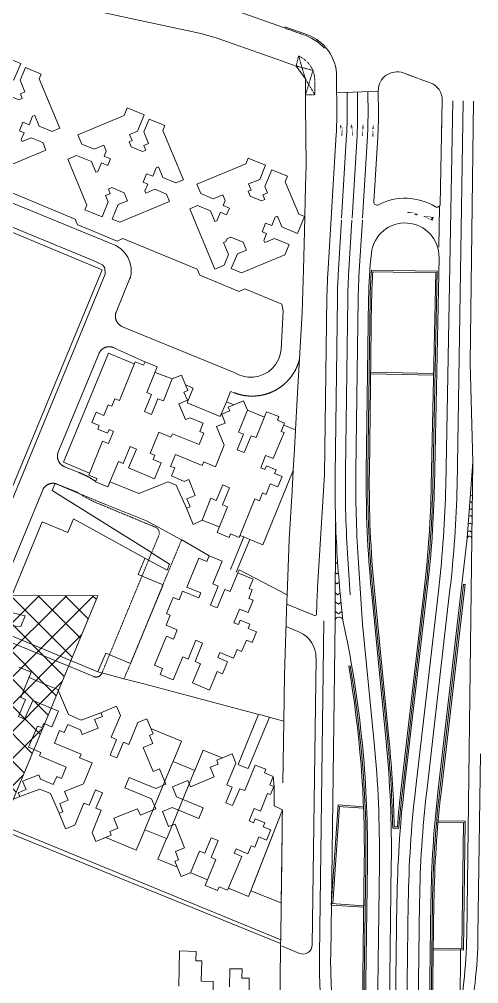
# Model space of a CAD drawing. Header units: millimetres. Extents: x 833924389 to 835767163, y 817400000 to 818811854.
# Drawn here: x 834803968 to 834952826, y 818315048 to 818627840 of the extents above; entities that cross this region are included whole.
import ezdxf

# ---------------------------------------------------------------- set-up
doc = ezdxf.new("R2010")
doc.units = ezdxf.units.MM
doc.header["$LTSCALE"] = 10
doc.header["$MEASUREMENT"] = 0
for name, pattern in [('11NW24A$0$DGN Style 5', [6.686246, 2.865534, -3.820712]), ('11NW24C$0$DGN Style 5', [6.553141, 2.808489, -3.744652]), ('HIDDEN', [0.375, 0.25, -0.125])]:
    doc.linetypes.add(name, pattern=pattern)
doc.layers.add('01_Base_Plan', color=5, linetype='Continuous', lineweight=5)
doc.layers.add('12_AEL_Outline', color=253, linetype='HIDDEN', lineweight=5)
doc.layers.add('_MTR', color=190, linetype='Continuous')

msp = doc.modelspace()

# ---------------------------------------------------------------- hatches: boundary and pattern name
at = {"layer": '01_Base_Plan', "linetype": 'Continuous'}
h = msp.add_hatch(color=256, dxfattribs=at)
edge = h.paths.add_edge_path()
edge.add_line((834908215, 818592868), (834908226, 818593173))
edge.add_spline(control_points=[(834908226, 818593173), (834908505, 818593113), (834908638, 818592895), (834908601, 818592678)], knot_values=[0, 0, 0, 0, 1, 1, 1, 1], weights=[1, 0.8263597, 0.8263597, 1], degree=3, periodic=0)
edge.add_line((834908601, 818592678), (834908541, 818592674))
edge.add_spline(control_points=[(834908541, 818592674), (834908481, 818592853), (834908332, 818592912), (834908215, 818592868)], knot_values=[0, 0, 0, 0, 1, 1, 1, 1], weights=[1, 0.8263597, 0.8263597, 1], degree=3, periodic=0)
h = msp.add_hatch(color=256, dxfattribs=at)
edge = h.paths.add_edge_path()
edge.add_line((834911626, 818592868), (834911638, 818593173))
edge.add_spline(control_points=[(834911638, 818593173), (834911917, 818593113), (834912050, 818592895), (834912012, 818592678)], knot_values=[0, 0, 0, 0, 1, 1, 1, 1], weights=[1, 0.8263597, 0.8263597, 1], degree=3, periodic=0)
edge.add_line((834912012, 818592678), (834911952, 818592674))
edge.add_spline(control_points=[(834911952, 818592674), (834911893, 818592853), (834911743, 818592912), (834911626, 818592868)], knot_values=[0, 0, 0, 0, 1, 1, 1, 1], weights=[1, 0.8263597, 0.8263597, 1], degree=3, periodic=0)
at = {"layer": '01_Base_Plan'}
h = msp.add_hatch(color=256, dxfattribs=at)
edge = h.paths.add_edge_path()
edge.add_line((834932429, 818564595), (834932733, 818564566))
edge.add_spline(control_points=[(834932733, 818564566), (834932711, 818564851), (834932513, 818565011), (834932293, 818565003)], knot_values=[0, 0, 0, 0, 1, 1, 1, 1], weights=[1, 0.8263597, 0.8263597, 1], degree=3, periodic=0)
edge.add_line((834932293, 818565003), (834932281, 818564944))
edge.add_spline(control_points=[(834932281, 818564944), (834932450, 818564862), (834932489, 818564705), (834932429, 818564595)], knot_values=[0, 0, 0, 0, 1, 1, 1, 1], weights=[1, 0.8263597, 0.8263597, 1], degree=3, periodic=0)
h = msp.add_hatch(color=256, dxfattribs=at)
h.paths.add_polyline_path([(834934595, 818564109), (834938216, 818563662), (834937875, 818562511)])
h.paths.add_polyline_path([(834935466, 818563849), (834937569, 818563591), (834937371, 818562922)], flags=16)
at = {"layer": '_MTR'}
h = msp.add_hatch(dxfattribs=at)
h.set_pattern_fill('ANSI37', color=256, scale=50000, style=0)
h.paths.add_polyline_path([(834719025, 818175044), (834829436, 818440899), (834544330, 818440899), (834540048, 818430487), (834494663, 818320136), (834491212, 818312097), (834489640, 818307374), (834488468, 818300888), (834488287, 818295403), (834489123, 818289470), (834490523, 818284301), (834492960, 818278585), (834497360, 818271990), (834500943, 818268402), (834504242, 818265890), (834506773, 818264239), (834509304, 818262589), (834549548, 818245865), (834521789, 818162669), (834512957, 818145899), (834505350, 818132403), (834498852, 818120358), (834490645, 818106192), (834483043, 818093567), (834465497, 818066156), (834456186, 818052465), (834449436, 818042522), (834429928, 818015783), (834415902, 817997331), (834409718, 817989385), (834403534, 817981439), (834394016, 817969343), (834384498, 817957246), (834384196, 817957466), (834383970, 817957156), (834383669, 817957375), (834373771, 817944988), (834364117, 817932940), (834338370, 817901866), (834312961, 817923872), (834209698, 817804044), (834227752, 817788294), (834200290, 817756392), (834200200, 817740873), (834297136, 817740548), (834302266, 817746345), (834311724, 817738300), (834346243, 817778330), (834364574, 817762532), (834407169, 817811985), (834383971, 817831671), (834391017, 817839763), (834398063, 817847854), (834393622, 817851486), (834400812, 817859771), (834410480, 817870197), (834420148, 817880623), (834432127, 817893299), (834444105, 817905976), (834443206, 817906758), (834448850, 817912920), (834457588, 817922310), (834467323, 817932772), (834475816, 817941811), (834484309, 817950851), (834500968, 817969577), (834519623, 817991616), (834532611, 818008022), (834547321, 818027598), (834557596, 818042498), (834567870, 818057399), (834574643, 818067928), (834585341, 818084953), (834592494, 818096984), (834598987, 818108699), (834606301, 818122737), (834611699, 818133599), (834616705, 818145548), (834618535, 818149916), (834621711, 818157498), (834627058, 818172444), (834631612, 818185177), (834639686, 818207749)])

# ---------------------------------------------------------------- linework, layer by layer
at = {"layer": '01_Base_Plan'}
for p, q in [((834928351, 818610434), (834931027, 818609464)), ((834906787, 818609277), (834906836, 818596927)), ((834929403, 818610053), (834937089, 818607264)), ((834906733, 818604019), (834920306, 818604566)), ((834920305, 818604770), (834920336, 818596981)), ((834941041, 818601501), (834940349, 818567882)), ((834906657, 818590528), (834903927, 818545144)), ((834940179, 818567030), (834939929, 818553918)), ((834939993, 818550566), (834938471, 818476611)), ((834902899, 818480151), (834903646, 818537464)), ((834916412, 818481093), (834917145, 818537288)), ((834902899, 818480151), (834900633, 818443596)), ((834906276, 818432690), (834906456, 818464554)), ((834949137, 818459523), (834939620, 818377040)), ((834922835, 818393504), (834918046, 818442442)), ((834936238, 818443694), (834928692, 818378301)), ((834908850, 818432931), (834908193, 818439240)), ((834890904, 818438057), (834899614, 818434468)), ((834901212, 818324396), (834902626, 818432737)), ((834904862, 818324348), (834906276, 818432690)), ((834909816, 818428161), (834908850, 818432931)), ((834894752, 818429072), (834890650, 818430762)), ((834898904, 818327627), (834900119, 818420738)), ((834952601, 818330564), (834953371, 818389568)), ((834905074, 818340570), (834907287, 818373025)), ((834915518, 818372464), (834907287, 818373025)), ((834905606, 818341035), (834907752, 818372492)), ((834915532, 818371962), (834907253, 818372526)), ((834939680, 818367359), (834948429, 818367245)), ((834939687, 818367859), (834948436, 818367745)), ((834947397, 818326411), (834947930, 818367252)), ((834947890, 818325904), (834948436, 818367745)), ((834915918, 818289904), (834916755, 818354097)), ((834923667, 818289803), (834924505, 818353996)), ((834925667, 818289777), (834926343, 818341630)), ((834936666, 818289633), (834937342, 818341487)), ((834905074, 818340570), (834915569, 818339854)), ((834905108, 818341069), (834915576, 818340355)), ((834894760, 818324893), (834888928, 818327301)), ((834947890, 818325904), (834938141, 818326031)), ((834947897, 818326404), (834938147, 818326531)), ((834946897, 818326417), (834946773, 818307025))]:
    msp.add_line(p, q, dxfattribs=at)
at = {"layer": '01_Base_Plan', "linetype": 'Continuous'}
for p, q in [((834920132, 818589718), (834918865, 818568645)), ((834918009, 818545938), (834939392, 818545659)), ((834918046, 818546438), (834939402, 818546159)), ((834938892, 818545666), (834937471, 818476632)), ((834939402, 818546159), (834937971, 818476622)), ((834916912, 818481087), (834917645, 818537281)), ((834917412, 818481080), (834918145, 818537275)), ((834917837, 818513372), (834938219, 818512952)), ((834917827, 818512872), (834938208, 818512452)), ((834948952, 818330612), (834950632, 818459427)), ((834947916, 818444573), (834940116, 818376983)), ((834947916, 818444573), (834948412, 818444516)), ((834923332, 818393553), (834918544, 818442491)), ((834923830, 818393601), (834919041, 818442539)), ((834935244, 818443808), (834927699, 818378416)), ((834935741, 818443751), (834928196, 818378359)), ((834948412, 818444516), (834940613, 818376926)), ((834911192, 818418115), (834910699, 818418030)), ((834924970, 818365512), (834926941, 818365455)), ((834925460, 818365998), (834926480, 818365969)), ((834914911, 818289417), (834915755, 818354111)), ((834915418, 818289910), (834916255, 818354104)), ((834937166, 818289627), (834937842, 818341480)), ((834937659, 818289120), (834938342, 818341474))]:
    msp.add_line(p, q, dxfattribs=at)
at = {"layer": '01_Base_Plan', "linetype": 'Continuous', "flags": 128}
for points in [[(834896747, 818600000), (834896732, 818602231), (834896725, 818603337), (834896721, 818603907), (834896691, 818608496), (834893708, 818612686), (834887693, 818614815), (834884911, 818615800), (834867735, 818621879), (834862782, 818623282), (834808840, 818634862), (834805307, 818635620)], [(834889936, 818624999), (834889883, 818625018), (834870521, 818631847), (834857352, 818634638)], [(834902813, 818618467), (834902229, 818619123), (834900607, 818620508), (834898811, 818621658), (834896875, 818622552), (834895416, 818623066)], [(834791749, 818600000), (834791419, 818600136), (834792092, 818601768), (834791295, 818603684), (834788156, 818602378), (834784169, 818604023), (834782901, 818607070), (834797858, 818613291), (834798893, 818615802), (834804412, 818613520), (834802225, 818608231), (834799651, 818607160), (834800467, 818605198), (834799452, 818604775), (834800104, 818603207), (834803821, 818601674), (834804928, 818602135), (834804304, 818603635), (834805804, 818604259), (834804223, 818608058), (834805932, 818612200), (834811085, 818610074), (834810446, 818608525), (834813993, 818600000)], [(834813993, 818600000), (834817122, 818592478), (834814652, 818591450), (834810403, 818593203), (834808963, 818596665), (834808294, 818596387), (834807163, 818593643), (834805152, 818594472), (834803998, 818591676), (834805501, 818591056), (834804594, 818588857), (834804873, 818588185), (834807804, 818589405), (834811563, 818587854), (834812571, 818585431), (834796452, 818578725)], [(834822503, 818583701), (834827349, 818581702), (834828789, 818578240), (834829458, 818578518), (834830590, 818581262), (834832600, 818580433), (834833496, 818582605), (834831486, 818583434), (834832159, 818585067), (834831362, 818586982), (834828223, 818585676), (834824235, 818587321), (834822968, 818590368), (834837924, 818596589), (834838960, 818599100), (834844479, 818596818), (834842292, 818591529), (834839718, 818590458), (834840534, 818588496), (834839519, 818588074), (834840171, 818586505), (834843887, 818584972), (834844995, 818585433), (834844370, 818586933), (834845871, 818587557), (834844290, 818591357), (834845998, 818595498), (834851152, 818593372), (834850513, 818591823), (834857189, 818575776), (834854719, 818574748), (834850470, 818576501), (834849030, 818579963), (834848361, 818579685), (834847229, 818576941), (834845219, 818577770), (834844065, 818574974), (834845568, 818574354), (834844660, 818572155), (834844940, 818571483), (834847871, 818572703), (834851630, 818571153), (834852638, 818568729), (834836519, 818562023), (834834090, 818563025), (834836053, 818567786), (834838985, 818569006), (834837909, 818571590), (834833932, 818573231), (834832825, 818572770), (834833449, 818571270), (834831948, 818570646), (834832805, 818568586), (834830796, 818563728), (834825215, 818566030), (834825840, 818567543), (834819672, 818582523), (834822503, 818583701)], [(834895657, 818532713), (834896013, 818546587), (834896335, 818559155), (834896710, 818573792), (834896876, 818580276), (834896747, 818600000)], [(834755167, 818589114), (834775268, 818580824), (834778989, 818582372), (834780537, 818578650), (834796078, 818572241), (834797939, 818573015), (834822068, 818563064), (834822842, 818561203), (834824507, 818560516), (834824509, 818560516), (834835646, 818555922), (834837506, 818556696), (834861635, 818546745), (834862419, 818544859), (834875186, 818539593), (834877073, 818540378), (834889048, 818535439)], [(834876020, 818545616), (834889992, 818551425), (834891380, 818554790), (834886612, 818556758), (834883493, 818555461), (834883214, 818556132), (834884121, 818558331), (834882619, 818558950), (834883772, 818561745), (834885782, 818560916), (834886913, 818563659), (834887582, 818563937), (834889018, 818560483), (834894080, 818558396), (834896348, 818563895), (834894491, 818564660), (834890153, 818575088), (834890907, 818576916), (834885755, 818579041), (834883536, 818573662), (834884424, 818571528), (834882924, 818570904), (834883548, 818569404), (834882441, 818568944), (834878727, 818570476), (834878074, 818572044), (834879089, 818572467), (834878274, 818574428), (834881856, 818575918), (834883753, 818580519), (834878144, 818582831), (834877356, 818580921), (834861531, 818574337), (834862798, 818571292), (834866783, 818569648), (834869921, 818570953), (834870718, 818569038), (834870045, 818567407), (834872055, 818566578), (834871159, 818564406), (834869149, 818565235), (834868018, 818562493), (834867349, 818562215), (834865910, 818565676), (834861662, 818567427), (834859194, 818566400), (834861171, 818561647), (834865413, 818551449), (834867333, 818546835), (834870389, 818548106), (834871798, 818551522), (834870171, 818555431), (834870933, 818555748), (834871337, 818556728), (834872490, 818557208), (834876466, 818555568), (834877541, 818552985), (834874631, 818551774), (834872668, 818546998)], [(834799034, 818469697), (834830866, 818546539), (834802138, 818558535), (834793325, 818562214)], [(834872668, 818546998), (834876020, 818545616)], [(834895657, 818532713), (834894804, 818517695)], [(834826725, 818480638), (834818236, 818484161), (834832835, 818519551), (834841190, 818516122)], [(834832679, 818476170), (834828678, 818477822), (834829116, 818478869), (834826489, 818479987), (834830930, 818490995), (834832846, 818490255), (834834492, 818494198), (834833091, 818494798), (834832565, 818493606), (834829444, 818494914), (834829899, 818496053), (834827515, 818497110), (834828882, 818500401), (834831369, 818499384), (834832741, 818502782), (834833943, 818502323), (834834923, 818504786), (834836388, 818504248), (834841501, 818516733), (834844260, 818515654), (834844714, 818516739), (834848690, 818515119), (834845264, 818506807), (834846822, 818506148), (834844577, 818500610), (834846773, 818499713), (834848904, 818504760), (834850647, 818504070), (834853517, 818511197), (834856479, 818512390), (834858553, 818507443), (834857331, 818506913), (834858417, 818504331), (834855653, 818503173), (834857863, 818497999), (834859325, 818498623), (834863500, 818496873), (834862513, 818494155), (834863774, 818493640), (834862215, 818489882), (834853572, 818493440), (834853113, 818492331), (834849214, 818493935), (834846382, 818487000), (834847855, 818486426), (834847293, 818485067), (834849887, 818483974), (834847757, 818478849), (834839325, 818482351), (834841908, 818488424), (834839869, 818489290), (834837571, 818483785), (834836064, 818484384), (834832679, 818476170)], [(834894804, 818517695), (834894582, 818516939), (834894553, 818516843), (834894524, 818516747), (834894494, 818516652), (834894463, 818516557), (834894432, 818516462), (834894400, 818516367), (834894368, 818516272), (834894335, 818516178), (834894301, 818516084), (834894267, 818515990), (834894232, 818515896), (834894197, 818515802), (834894161, 818515709), (834894125, 818515616), (834894087, 818515523), (834894050, 818515431), (834894011, 818515338), (834893972, 818515246), (834893933, 818515154), (834893893, 818515063), (834893852, 818514971), (834893811, 818514880), (834893769, 818514789), (834893727, 818514699), (834893684, 818514608), (834893641, 818514518), (834893596, 818514429), (834893552, 818514339), (834893507, 818514250), (834893461, 818514161), (834893415, 818514072), (834893368, 818513984), (834893320, 818513896), (834893272, 818513808), (834893224, 818513721), (834893175, 818513634), (834893125, 818513547), (834893075, 818513460), (834893024, 818513374), (834892973, 818513288), (834892921, 818513203), (834892869, 818513118), (834892816, 818513033), (834892762, 818512948), (834892708, 818512864), (834892654, 818512780), (834892599, 818512697), (834892543, 818512614), (834892487, 818512531), (834892430, 818512448), (834892373, 818512366), (834892316, 818512285), (834892258, 818512203), (834892199, 818512122), (834892140, 818512042), (834892080, 818511961), (834892020, 818511881), (834891959, 818511802), (834891898, 818511723), (834891836, 818511644), (834891774, 818511566), (834891711, 818511488), (834891648, 818511410), (834891585, 818511333), (834891520, 818511257), (834891456, 818511180), (834891391, 818511104), (834891325, 818511029), (834891259, 818510954), (834891193, 818510879), (834891126, 818510805), (834891058, 818510731), (834890990, 818510658), (834890922, 818510585), (834890853, 818510512), (834890784, 818510440), (834890714, 818510369), (834890644, 818510297), (834890573, 818510227), (834890502, 818510156), (834890430, 818510087), (834890358, 818510017), (834890286, 818509948), (834890213, 818509880), (834890140, 818509812), (834890066, 818509744), (834889992, 818509677), (834889917, 818509610), (834889842, 818509544), (834889767, 818509479), (834889691, 818509413), (834889615, 818509349), (834889538, 818509284), (834889461, 818509221), (834889384, 818509157), (834889306, 818509095), (834889227, 818509032), (834889149, 818508971), (834889070, 818508909), (834888990, 818508849), (834888911, 818508788), (834888830, 818508729), (834888750, 818508669), (834888669, 818508610), (834888588, 818508552), (834888506, 818508495), (834888424, 818508437), (834888342, 818508381), (834888259, 818508324), (834888176, 818508269), (834888092, 818508214), (834888009, 818508159), (834887924, 818508105), (834887840, 818508052), (834887755, 818507999), (834887670, 818507946), (834887585, 818507894), (834887499, 818507843), (834887413, 818507792), (834887326, 818507742), (834887239, 818507692), (834887152, 818507643), (834887065, 818507594), (834886977, 818507546), (834886889, 818507498), (834886801, 818507451), (834886713, 818507405), (834886624, 818507359), (834886534, 818507314), (834886445, 818507269), (834886355, 818507225), (834886265, 818507181), (834886175, 818507138), (834886085, 818507096), (834885994, 818507054), (834885903, 818507013), (834885811, 818506972), (834885720, 818506932), (834885628, 818506892), (834885536, 818506853), (834885444, 818506815), (834885351, 818506777), (834885258, 818506740), (834885165, 818506703), (834885072, 818506667), (834884978, 818506632), (834884885, 818506597), (834884791, 818506562), (834884697, 818506529), (834884602, 818506496), (834884508, 818506463), (834884413, 818506431), (834884318, 818506400), (834884223, 818506369), (834884127, 818506339), (834884032, 818506310), (834883936, 818506281), (834883840, 818506252), (834883744, 818506225), (834883648, 818506198), (834883551, 818506171), (834883455, 818506145), (834883358, 818506120), (834883261, 818506095), (834883164, 818506071), (834883067, 818506048), (834882969, 818506025), (834882872, 818506003), (834882774, 818505981), (834882676, 818505960), (834882579, 818505940), (834882481, 818505920), (834882382, 818505901), (834882284, 818505883), (834882186, 818505865), (834882087, 818505848), (834881989, 818505831), (834881890, 818505815), (834881791, 818505800), (834881692, 818505785), (834881593, 818505771), (834881494, 818505757), (834881395, 818505745), (834881296, 818505732), (834881196, 818505721), (834881097, 818505710), (834880997, 818505699), (834880898, 818505690), (834880798, 818505681), (834880699, 818505672), (834880599, 818505664), (834880499, 818505657), (834880399, 818505651), (834880300, 818505645), (834880200, 818505639), (834880100, 818505635), (834880000, 818505631), (834879900, 818505627), (834879800, 818505624), (834879700, 818505622), (834879600, 818505621), (834879500, 818505620), (834879400, 818505620), (834879300, 818505620), (834879200, 818505621), (834879100, 818505623), (834879000, 818505625), (834878900, 818505628), (834878800, 818505631), (834878700, 818505635), (834878600, 818505640), (834878501, 818505646), (834878401, 818505652), (834878301, 818505658), (834878201, 818505666), (834878102, 818505674), (834878002, 818505682), (834877902, 818505691), (834877803, 818505701), (834877703, 818505712), (834877604, 818505723), (834877505, 818505734), (834877406, 818505747), (834877306, 818505760), (834877207, 818505773), (834877108, 818505788), (834877009, 818505802), (834876911, 818505818), (834876812, 818505834), (834876713, 818505851), (834876615, 818505868), (834876516, 818505886), (834876418, 818505905), (834876320, 818505924), (834876222, 818505944), (834876124, 818505964), (834876026, 818505985), (834875929, 818506007), (834875831, 818506029), (834875734, 818506052), (834875637, 818506076), (834875540, 818506100), (834875443, 818506124), (834875346, 818506150), (834875250, 818506176), (834875153, 818506202), (834875057, 818506230), (834874961, 818506257), (834874865, 818506286), (834874769, 818506315), (834874674, 818506344), (834874578, 818506375), (834874483, 818506405), (834874388, 818506437), (834874294, 818506469), (834874199, 818506502), (834874105, 818506535), (834874011, 818506569), (834873917, 818506603), (834873823, 818506638), (834873730, 818506674), (834873636, 818506710), (834873561, 818506739), (834872408, 818507172), (834871072, 818503797)], [(834894804, 818517695), (834894152, 818506741), (834893485, 818494680)], [(834847986, 818513332), (834853504, 818511199)], [(834857817, 818509297), (834860356, 818508255), (834858357, 818503457), (834869055, 818498996), (834871072, 818503797), (834873491, 818502813)], [(834859353, 818469721), (834858302, 818472318), (834861004, 818473391), (834858866, 818478552), (834857360, 818477941), (834853235, 818479720), (834854315, 818482318), (834852967, 818482847), (834854573, 818486731), (834863263, 818483154), (834863722, 818484263), (834867536, 818482693), (834870392, 818489675), (834867843, 818495743), (834870715, 818496891), (834869594, 818499737), (834872160, 818500798), (834871671, 818502033), (834876561, 818504061), (834877912, 818501094), (834874972, 818493968), (834876630, 818493247), (834874599, 818488213), (834876799, 818487286), (834879107, 818492787), (834880710, 818492170), (834884121, 818500539), (834888027, 818498991), (834887591, 818497855), (834889900, 818496884), (834888812, 818494186), (834889750, 818493808), (834886202, 818485387), (834883787, 818486341), (834882186, 818482390), (834883570, 818481775), (834884096, 818482968), (834887192, 818481719), (834886703, 818480550), (834889156, 818479542), (834887756, 818476155), (834885277, 818477141), (834883977, 818473758), (834882748, 818474255), (834881752, 818471700), (834880331, 818472292), (834875177, 818459801), (834872427, 818460942), (834871979, 818459778), (834868041, 818461382), (834871454, 818469705), (834869829, 818470375), (834872108, 818475926), (834869883, 818476836), (834867811, 818471797), (834866083, 818472498), (834863196, 818465421), (834860309, 818463945), (834858159, 818469248), (834859353, 818469721)], [(834877903, 818501023), (834883385, 818498789)], [(834889659, 818496237), (834893485, 818494680)], [(834893485, 818494680), (834893481, 818494602), (834893144, 818488516), (834892737, 818481463)], [(834892737, 818481463), (834882847, 818457436), (834878621, 818459173)], [(834892737, 818481463), (834892356, 818474857), (834891448, 818459119), (834890777, 818441123)], [(834837875, 818413968), (834830762, 818415853), (834829410, 818416211), (834800179, 818428389), (834801318, 818431143), (834804503, 818430881), (834805914, 818434373), (834799452, 818435897), (834811406, 818464875), (834819719, 818461368), (834821550, 818465782), (834845861, 818452432), (834851850, 818449144), (834852672, 818451167), (834846845, 818454817), (834846774, 818454862), (834814584, 818475031), (834815539, 818477299), (834815543, 818477309), (834815592, 818477289), (834823078, 818474199), (834832260, 818470408), (834845146, 818465131), (834856562, 818459053)], [(834858150, 818469264), (834854790, 818476744), (834852158, 818477814), (834842689, 818474013), (834833390, 818477872)], [(834829398, 818416216), (834800179, 818428389), (834801318, 818431143), (834804503, 818430881), (834805914, 818434373), (834799452, 818435897), (834811406, 818464875), (834819719, 818461368), (834821550, 818465782), (834844614, 818453046)], [(834868783, 818463217), (834863231, 818465431)], [(834876772, 818459934), (834875474, 818460467)], [(834856562, 818459053), (834856626, 818459018), (834865474, 818453870)], [(834876772, 818459934), (834872378, 818449348)], [(834878621, 818459173), (834874216, 818448559)], [(834878621, 818459173), (834876772, 818459934)], [(834846859, 818454850), (834846845, 818454817), (834845861, 818452432), (834845784, 818452246)], [(834844655, 818452971), (834842526, 818447742), (834850534, 818444398), (834840041, 818418912), (834831960, 818422254), (834829398, 818416216)], [(834856858, 818442349), (834862159, 818440153), (834862806, 818441795), (834858216, 818443698), (834862090, 818453057), (834864724, 818451977), (834865491, 818453821), (834869687, 818452098), (834866661, 818444755), (834868413, 818444017), (834865885, 818437851), (834868076, 818436953), (834870579, 818442955), (834872322, 818442215), (834874823, 818448296), (834879708, 818446258), (834878478, 818443217), (834879477, 818442799), (834878321, 818440007), (834879705, 818439433), (834878097, 818435468), (834875362, 818436570), (834873517, 818432138), (834874968, 818431527), (834875560, 818432947), (834878686, 818431644), (834878131, 818430245), (834880790, 818429127), (834879404, 818425761), (834877554, 818426495), (834876006, 818422783), (834874526, 818423409), (834873374, 818420605), (834868929, 818422455), (834868267, 818420848), (834871480, 818419497), (834869856, 818415539), (834868073, 818416268), (834865625, 818410306), (834860106, 818412584), (834862665, 818418790), (834860912, 818419532), (834863373, 818425532), (834861179, 818426431), (834858633, 818420313), (834856912, 818421047), (834853846, 818413596), (834849592, 818415357), (834850365, 818417251), (834847775, 818418320), (834851645, 818427733), (834853895, 818426779), (834855144, 818429848), (834851565, 818431337), (834852902, 818434583), (834851701, 818435080), (834853873, 818440339), (834855716, 818439576), (834856858, 818442349)], [(834874757, 818448327), (834875174, 818449299), (834890777, 818441123)], [(834890777, 818441123), (834890708, 818439267), (834889853, 818415221), (834889642, 818400252)], [(834803591, 818376943), (834806195, 818378023), (834805029, 818380787), (834810251, 818382846), (834810867, 818381385), (834814982, 818379621), (834816123, 818382221), (834817660, 818381603), (834819198, 818385334), (834810531, 818388967), (834810993, 818390074), (834806941, 818391772), (834809811, 818398615), (834811294, 818398107), (834811901, 818399441), (834814480, 818398365), (834816617, 818403443), (834808332, 818406939), (834805664, 818400885), (834803674, 818401736), (834805955, 818407188), (834804436, 818407847), (834807855, 818416130), (834803805, 818417758)], [(834807144, 818414344), (834813186, 818411817), (834816442, 818410456), (834817956, 818406875), (834819875, 818402339), (834824053, 818400575), (834830377, 818402939)], [(834881488, 818402412), (834881196, 818402490), (834858952, 818408383), (834844343, 818412254), (834837875, 818413968)], [(834815335, 818393073), (834817003, 818397142), (834818553, 818396503), (834819661, 818399143), (834823782, 818397394), (834824383, 818395883), (834829562, 818397905), (834828355, 818400703), (834830917, 818401744), (834830415, 818402944), (834835480, 818405024), (834836706, 818402071), (834833759, 818394996), (834835494, 818394260), (834833379, 818389211), (834835591, 818388312), (834837714, 818393341), (834839409, 818392627), (834842359, 818399721), (834845326, 818400994), (834847339, 818396043), (834846153, 818395526), (834847201, 818392956), (834844092, 818391627), (834847344, 818383908), (834849447, 818384751), (834851494, 818379770), (834848201, 818378400), (834839607, 818381962), (834838203, 818378539), (834846782, 818374994), (834848164, 818371730), (834843197, 818369742), (834842298, 818371795), (834834593, 818368785), (834835885, 818365538), (834833278, 818364468), (834833751, 818363257), (834828766, 818361207), (834827559, 818364126), (834830517, 818371294), (834828800, 818372007), (834830874, 818376996), (834828672, 818377907), (834826560, 818372906), (834824838, 818373648), (834821921, 818366513), (834818959, 818365320), (834816930, 818370367), (834818115, 818370842), (834817075, 818373463), (834819836, 818374593), (834818625, 818377409), (834824716, 818379869), (834827543, 818386655), (834823505, 818388348), (834823966, 818389455), (834815335, 818393073)], [(834881488, 818402412), (834874844, 818386166)], [(834878173, 818384797), (834884997, 818401482)], [(834884997, 818401482), (834884217, 818401689), (834882268, 818402206), (834881488, 818402412)], [(834889642, 818400252), (834885290, 818401405), (834884997, 818401482)], [(834846603, 818397860), (834856525, 818393767), (834853813, 818387137), (834860826, 818384224), (834863585, 818390796), (834869747, 818388262)], [(834889642, 818400252), (834889359, 818380198)], [(834855596, 818355272), (834854545, 818357907), (834857525, 818359078), (834854435, 818366791), (834852335, 818366006), (834850320, 818370893), (834853479, 818372218), (834862107, 818368632), (834863531, 818372063), (834854909, 818375636), (834853631, 818378929), (834858560, 818380955), (834859469, 818378886), (834867083, 818382169), (834865858, 818385227), (834868452, 818386290), (834867961, 818387515), (834872923, 818389566), (834874182, 818386599), (834871248, 818379503), (834872941, 818378773), (834870870, 818373723), (834873082, 818372797), (834875428, 818378298), (834877000, 818377672), (834880417, 818385977), (834883830, 818384604), (834883379, 818383447), (834886215, 818382234), (834885134, 818379566), (834886489, 818379001), (834885417, 818376367), (834884423, 818376784), (834882090, 818371047), (834880125, 818371867), (834878479, 818367858), (834879909, 818367236), (834880425, 818368470), (834883508, 818367177), (834883024, 818365968), (834885467, 818364975), (834884079, 818361605), (834881548, 818362651), (834880238, 818359348), (834879102, 818359818), (834878052, 818357225), (834874209, 818358823), (834873584, 818357403), (834876029, 818356349), (834871460, 818345339), (834868690, 818346444), (834868233, 818345311), (834864226, 818346938), (834867679, 818355316), (834866127, 818355989), (834868382, 818361484), (834866166, 818362373), (834864072, 818357415), (834862379, 818358068), (834859473, 818350999), (834856431, 818349784), (834854416, 818354803), (834855596, 818355272)], [(834853744, 818387001), (834844629, 818365081)], [(834874844, 818386166), (834875583, 818385862), (834877433, 818385101), (834878173, 818384797)], [(834860790, 818384093), (834851731, 818362174)], [(834886229, 818382160), (834886526, 818379037), (834886526, 818372756), (834889236, 818371476)], [(834799087, 818373662), (834804093, 818375757), (834803591, 818376943)], [(834816854, 818370409), (834814061, 818376694), (834810592, 818378141), (834804135, 818375774)], [(834842166, 818347011), (834785373, 818370174), (834776209, 818373943), (834776113, 818373970), (834776016, 818373994), (834775918, 818374015), (834775820, 818374033), (834775721, 818374048), (834775622, 818374060), (834775522, 818374069), (834775512, 818374069)], [(834889236, 818371476), (834889193, 818368440), (834889193, 818368386), (834889140, 818364679), (834888844, 818341318), (834878971, 818345170), (834889236, 818371476)], [(834889236, 818371476), (834879631, 818346860)], [(834889236, 818371476), (834889193, 818368440), (834889193, 818368386), (834889140, 818364679), (834888914, 818346823)], [(834855225, 818352813), (834848886, 818355431), (834851667, 818362093), (834844613, 818365002), (834841855, 818358353), (834831984, 818362487)], [(834864982, 818348784), (834859507, 818351045)], [(834888657, 818328050), (834842166, 818347011)], [(834845594, 818346998), (834888668, 818329291)], [(834878971, 818345170), (834878244, 818343307), (834871751, 818345988)], [(834879631, 818346860), (834878971, 818345170)], [(834888914, 818346823), (834888844, 818341318)], [(834888844, 818341318), (834888691, 818329282)], [(834888657, 818328050), (834888668, 818329291)], [(834808381, 818216229), (834847858, 818218850), (834883778, 818221336), (834886586, 818223208), (834887775, 818226235), (834888657, 818328050)], [(834866732, 818312441), (834866824, 818315717), (834862925, 818315846), (834863086, 818322471), (834861171, 818322487), (834861258, 818325549), (834855851, 818325684), (834855663, 818314273)], [(834878412, 818312319), (834878481, 818316816), (834876112, 818316842), (834876175, 818319903), (834872202, 818319914), (834872080, 818314053)]]:
    msp.add_lwpolyline(points, dxfattribs=at)
at = {"layer": '01_Base_Plan', "linetype": '11NW24A$0$DGN Style 5', "flags": 128}
for points in [[(834895416, 818623066), (834895338, 818623094), (834889936, 818624999)], [(834893708, 818612686), (834894440, 818615990), (834895916, 818615145), (834897219, 818614053), (834898308, 818612748), (834899150, 818611270), (834899522, 818609920), (834899690, 818608530), (834899730, 818603350), (834896725, 818603337)], [(834894440, 818615990), (834895579, 818612199), (834896691, 818608496)], [(834893708, 818612686), (834895579, 818612199), (834899150, 818611270)], [(834899150, 818611270), (834897752, 818606699), (834896725, 818603337)], [(834896691, 818608496), (834897752, 818606699), (834899730, 818603350)]]:
    msp.add_lwpolyline(points, dxfattribs=at)
at = {"layer": '01_Base_Plan', "flags": 128}
for points in [[(834897109, 818622894), (834889965, 818625413)], [(834951164, 818601292), (834950011, 818516357), (834950893, 818484297)], [(834835226, 818554470), (834799180, 818569300), (834767380, 818582390), (834754608, 818587774)], [(834831246, 818547787), (834830929, 818548177), (834829474, 818548850), (834827860, 818549610), (834790820, 818564840), (834765030, 818575510)], [(834873992, 818513113), (834873563, 818513289), (834837422, 818528137), (834837244, 818528215), (834837154, 818528258), (834837065, 818528304), (834836978, 818528353), (834836892, 818528404), (834836807, 818528457), (834836724, 818528512), (834836642, 818528569), (834836561, 818528629), (834836483, 818528691), (834836406, 818528755), (834836331, 818528821), (834836257, 818528889), (834836186, 818528959), (834836116, 818529031), (834836049, 818529104), (834835983, 818529180), (834835920, 818529257), (834835858, 818529336), (834835799, 818529416), (834835742, 818529498), (834835687, 818529582), (834835634, 818529667), (834835584, 818529753), (834835536, 818529841), (834835490, 818529930), (834835447, 818530020), (834835406, 818530112), (834835368, 818530204), (834835332, 818530297), (834835299, 818530392), (834835268, 818530487), (834835240, 818530583), (834835215, 818530679), (834835192, 818530777), (834835172, 818530875), (834835154, 818530973), (834835139, 818531072), (834835127, 818531171), (834835117, 818531271), (834835110, 818531371), (834835106, 818531470), (834835104, 818531570), (834835105, 818531670), (834835109, 818531770), (834835116, 818531870), (834835125, 818531970), (834835137, 818532069), (834835151, 818532168), (834835169, 818532266), (834835188, 818532364), (834835211, 818532462), (834835236, 818532559), (834835264, 818532655), (834835294, 818532750), (834835327, 818532845), (834839943, 818544058), (834839870, 818543660), (834840212, 818545445), (834840197, 818547262), (834839825, 818549040), (834839110, 818550711), (834838081, 818552209), (834836777, 818553475), (834835250, 818554460), (834835226, 818554470)], [(834761771, 818375430), (834831801, 818545200), (834831780, 818545200), (834831711, 818547213), (834831246, 818547787)], [(834873992, 818513113), (834873994, 818513112), (834875060, 818512567), (834876480, 818512091), (834878059, 818511777), (834879880, 818511810), (834881569, 818512105), (834883180, 818512690), (834884664, 818513548), (834885976, 818514652), (834887074, 818515968), (834887925, 818517456), (834888503, 818519070), (834888790, 818520760), (834889500, 818533260), (834889048, 818535439)], [(834828701, 818477956), (834828690, 818477962), (834828603, 818478013), (834828517, 818478063), (834828431, 818478114), (834828346, 818478166), (834828260, 818478218), (834828175, 818478270), (834828090, 818478323), (834828005, 818478376), (834827921, 818478430), (834827837, 818478484), (834827753, 818478538), (834827669, 818478593), (834827586, 818478648), (834827503, 818478704), (834827420, 818478760), (834827337, 818478816), (834827255, 818478873), (834827173, 818478930), (834827091, 818478988), (834827010, 818479046), (834826867, 818479149), (834826779, 818479197), (834826692, 818479246), (834826604, 818479294), (834826516, 818479341), (834826428, 818479389), (834826340, 818479436), (834826252, 818479483), (834826163, 818479529), (834826074, 818479575), (834825985, 818479621), (834825896, 818479667), (834825807, 818479712), (834825718, 818479757), (834825628, 818479801), (834825539, 818479846), (834825449, 818479889), (834825359, 818479933), (834825269, 818479976), (834825178, 818480019), (834825088, 818480062), (834824997, 818480104), (834824906, 818480146), (834824815, 818480188), (834824724, 818480229), (834824633, 818480270), (834824542, 818480311), (834824450, 818480351), (834824359, 818480391), (834824267, 818480431), (834824175, 818480470), (834824083, 818480509), (834823991, 818480548), (834823898, 818480586), (834823806, 818480624), (834823713, 818480662), (834823620, 818480699), (834823528, 818480736), (834823435, 818480773), (834823341, 818480809), (834823248, 818480845), (834823082, 818480909), (834818662, 818482735), (834818570, 818482772), (834818478, 818482812), (834818387, 818482854), (834818298, 818482899), (834818210, 818482946), (834818123, 818482995), (834818037, 818483047), (834817953, 818483102), (834817871, 818483158), (834817790, 818483217), (834817711, 818483278), (834817633, 818483341), (834817557, 818483406), (834817483, 818483473), (834817411, 818483543), (834817341, 818483614), (834817273, 818483687), (834817207, 818483762), (834817142, 818483839), (834817080, 818483917), (834817021, 818483997), (834816963, 818484079), (834816908, 818484162), (834816855, 818484247), (834816804, 818484333), (834816756, 818484421), (834816710, 818484510), (834816666, 818484600), (834816625, 818484691), (834816587, 818484783), (834816551, 818484877), (834816518, 818484971), (834816487, 818485066), (834816459, 818485162), (834816433, 818485259), (834816411, 818485356), (834816390, 818485454), (834816373, 818485553), (834816358, 818485651), (834816346, 818485751), (834816337, 818485850), (834816330, 818485950), (834816326, 818486050), (834816325, 818486150), (834816327, 818486250), (834816331, 818486350), (834816338, 818486450), (834816348, 818486549), (834816361, 818486648), (834816376, 818486747), (834816394, 818486845), (834816415, 818486943), (834816438, 818487041), (834816464, 818487137), (834816506, 818487274), (834829820, 818519563), (834829864, 818519653), (834829910, 818519741), (834829959, 818519829), (834830010, 818519915), (834830063, 818519999), (834830118, 818520082), (834830176, 818520164), (834830236, 818520244), (834830299, 818520322), (834830363, 818520399), (834830430, 818520473), (834830498, 818520546), (834830569, 818520617), (834830641, 818520686), (834830715, 818520753), (834830791, 818520818), (834830869, 818520881), (834830949, 818520941), (834831030, 818521000), (834831113, 818521056), (834831197, 818521110), (834831283, 818521161), (834831370, 818521210), (834831458, 818521257), (834831548, 818521301), (834831639, 818521343), (834831731, 818521382), (834831824, 818521419), (834831918, 818521453), (834832013, 818521485), (834832108, 818521514), (834832205, 818521540), (834832302, 818521563), (834832400, 818521584), (834832498, 818521603), (834832597, 818521618), (834832696, 818521631), (834832796, 818521641), (834832895, 818521648), (834832995, 818521653), (834833095, 818521655), (834833195, 818521654), (834833295, 818521650), (834833395, 818521644), (834833494, 818521635), (834833594, 818521623), (834833693, 818521608), (834833791, 818521591), (834833889, 818521571), (834833987, 818521548), (834834083, 818521523), (834834179, 818521495), (834834274, 818521464), (834834369, 818521431), (834834462, 818521395), (834834554, 818521356), (834834652, 818521313), (834844697, 818516748)], [(834950632, 818459427), (834950893, 818484297), (834949137, 818459523)], [(834801714, 818451306), (834811650, 818475425), (834811698, 818475512), (834811749, 818475598), (834811803, 818475683), (834811859, 818475766), (834811916, 818475847), (834811976, 818475927), (834812039, 818476006), (834812103, 818476082), (834812169, 818476157), (834812238, 818476230), (834812308, 818476301), (834812380, 818476370), (834812454, 818476437), (834812530, 818476502), (834812608, 818476565), (834812687, 818476626), (834812768, 818476685), (834812851, 818476741), (834812935, 818476796), (834813020, 818476848), (834813107, 818476897), (834813195, 818476944), (834813285, 818476989), (834813375, 818477032), (834813467, 818477071), (834813560, 818477109), (834813653, 818477144), (834813748, 818477176), (834813844, 818477206), (834813940, 818477233), (834814037, 818477257), (834814134, 818477279), (834814232, 818477298), (834814331, 818477315), (834814430, 818477329), (834814530, 818477340), (834814629, 818477348), (834814729, 818477354), (834814829, 818477357), (834814929, 818477357), (834815029, 818477355), (834815129, 818477349), (834815228, 818477342), (834815328, 818477331), (834815427, 818477318), (834815526, 818477302), (834815539, 818477299), (834815592, 818477289), (834815624, 818477283)], [(834815624, 818477283), (834815722, 818477262), (834815819, 818477238), (834815915, 818477211), (834816063, 818477165), (834822720, 818474428), (834822804, 818474374), (834822888, 818474320), (834822973, 818474266), (834823057, 818474212), (834823078, 818474199), (834823141, 818474158)], [(834950112, 818473276), (834950413, 818473430), (834950776, 818473143)], [(834949957, 818471088), (834950369, 818471299), (834950754, 818470995)], [(834949642, 818466645), (834950147, 818466903), (834950706, 818466461)], [(834949799, 818468855), (834950235, 818469079), (834950729, 818468689)], [(834949466, 818464158), (834950058, 818464461), (834950680, 818463970)], [(834949286, 818461625), (834949969, 818461975), (834950653, 818461434)], [(834906384, 818451711), (834906723, 818451458), (834907110, 818451764)], [(834906365, 818448375), (834906819, 818448036), (834907353, 818448459)], [(834906346, 818445172), (834906964, 818444710), (834907620, 818445230)], [(834906327, 818441812), (834907157, 818441192), (834907935, 818441809)], [(834906311, 818438884), (834907349, 818438108), (834908237, 818438812)], [(834906293, 818435836), (834907446, 818434975), (834908546, 818435847)], [(834830758, 818415843), (834830690, 818415678), (834830677, 818415648), (834830632, 818415559), (834830583, 818415472), (834830529, 818415388), (834830471, 818415306), (834830409, 818415228), (834830344, 818415152), (834830274, 818415080), (834830202, 818415012), (834830126, 818414947), (834830046, 818414886), (834829964, 818414829), (834829879, 818414776), (834829792, 818414727), (834829702, 818414683), (834829610, 818414644), (834829517, 818414608), (834829421, 818414578), (834829325, 818414553), (834829227, 818414532), (834829128, 818414516), (834829029, 818414505), (834828929, 818414499), (834828829, 818414498), (834828729, 818414502), (834828630, 818414511), (834828531, 818414524), (834828432, 818414543), (834828335, 818414567), (834828239, 818414595), (834828111, 818414641), (834796067, 818427836)], [(834776928, 818375224), (834845594, 818346998)]]:
    msp.add_lwpolyline(points, dxfattribs=at)
for points in [[(834910183, 818604158), (834910211, 818596941, -0.0160083), (834910026, 818590326), (834908405, 818563381)], [(834913557, 818604294), (834913586, 818596954, -0.0160083), (834913394, 818590123), (834911786, 818563380)], [(834916932, 818604430), (834916961, 818596967, -0.0160083), (834916763, 818589920), (834915167, 818563380)], [(834944416, 818601431), (834942137, 818476536, -0.0235799), (834939880, 818443273), (834932335, 818377881, 0.025464), (834930010, 818341582), (834929333, 818289729)], [(834947790, 818601362), (834945803, 818476460, -0.0235799), (834943523, 818442853), (834935977, 818377461, 0.025464), (834933676, 818341535), (834933000, 818289681)], [(834908361, 818562649), (834907296, 818544942, 0.0117559), (834907021, 818537419), (834907021, 818537420), (834906273, 818480107, 0.0102865), (834906515, 818463812)], [(834911746, 818562708), (834910665, 818544739), (834910665, 818544740, 0.0117559), (834910396, 818537375), (834910396, 818537376), (834909663, 818481181, 0.0198148), (834910414, 818452927), (834910414, 818452927), (834911190, 818441216)], [(834915128, 818562720), (834914034, 818544537), (834914034, 818544537, 0.0117559), (834913771, 818537331), (834913771, 818537332), (834913037, 818481136), (834913037, 818481137, 0.0198143), (834913781, 818453151), (834915203, 818431703), (834918978, 818393127, -0.0276542), (834920630, 818354047), (834920630, 818354047), (834919792, 818289853)]]:
    msp.add_lwpolyline(points, format="xyb", dxfattribs=at)
at = {"layer": '01_Base_Plan', "linetype": '11NW24C$0$DGN Style 5', "flags": 128}
for points in [[(834823141, 818474158), (834823226, 818474105), (834823311, 818474052), (834823395, 818473999), (834823480, 818473946), (834823565, 818473893), (834823650, 818473840), (834823735, 818473788), (834823821, 818473736), (834823906, 818473684), (834823992, 818473632), (834824077, 818473580), (834824163, 818473528), (834824249, 818473477), (834824334, 818473426), (834824420, 818473375), (834824506, 818473324), (834824593, 818473273), (834824679, 818473222), (834824765, 818473172), (834824852, 818473122), (834824938, 818473072), (834825025, 818473022), (834825112, 818472972), (834825198, 818472922), (834825285, 818472873), (834825372, 818472824), (834825460, 818472775), (834825547, 818472726), (834825634, 818472677), (834825722, 818472629), (834825809, 818472580), (834825897, 818472532), (834825984, 818472484), (834826072, 818472436), (834826160, 818472388), (834826248, 818472341), (834826336, 818472293), (834826424, 818472246), (834826512, 818472199), (834826601, 818472152), (834826689, 818472105), (834826778, 818472059), (834826866, 818472013), (834826955, 818471966), (834827044, 818471920), (834827133, 818471875), (834827222, 818471829), (834827311, 818471783), (834827400, 818471738), (834827489, 818471693), (834827578, 818471648), (834827668, 818471603), (834827757, 818471559), (834827847, 818471514), (834827937, 818471470), (834828105, 818471387), (834831611, 818469930), (834831954, 818469788), (834844649, 818464512), (834848059, 818463095), (834848150, 818463054), (834848239, 818463008), (834848326, 818462959), (834848410, 818462905), (834848492, 818462847), (834848570, 818462785), (834848646, 818462720), (834848718, 818462651), (834848787, 818462578), (834848852, 818462502), (834848914, 818462423), (834848971, 818462342), (834849024, 818462257), (834849074, 818462170), (834849119, 818462081), (834849159, 818461989), (834849195, 818461896), (834849227, 818461801), (834849253, 818461705), (834849275, 818461607), (834849292, 818461509), (834849305, 818461409), (834849312, 818461310), (834849315, 818461210), (834849313, 818461110), (834849306, 818461010), (834849294, 818460911), (834849277, 818460812), (834849256, 818460715), (834849229, 818460618), (834849180, 818460474), (834846859, 818454850)], [(834837875, 818413968), (834840041, 818418912), (834850495, 818444414), (834856562, 818459053)], [(834845784, 818452246), (834843670, 818447125), (834833080, 818421469), (834830762, 818415853), (834830758, 818415843)], [(834844614, 818453046), (834844673, 818453013), (834844655, 818452971)]]:
    msp.add_lwpolyline(points, dxfattribs=at)
at = {"layer": '01_Base_Plan'}
for centre, radius, start, end in [((834892287, 818609219), 14500, 0.22709, 70.5796), ((834790892, 818595807), 150000, 358.82089, 0.0421), ((834928995, 818550792), 19000, 58.82089, 117.16785), ((834939350, 818567903), 1000, 238.82089, 358.82089), ((834928995, 818550792), 11000, 358.82505, 173.61323), ((835067133, 818535330), 150000, 173.61323, 179.25245), ((835067133, 818535330), 163500, 176.55831, 179.25245), ((834588545, 818483814), 350000, 353.41778, 358.82089), ((834907575, 818432673), 1300, 11.45283, 179.25245), ((834891103, 818420845), 9000, 359.31974, 66.07924), ((834798964, 818332569), 153650, 347.76951, 359.25245), ((834895904, 818327666), 3000, 247.5684, 359.25245), ((835054849, 818322391), 153650, 179.25245, 187.67498), ((835054849, 818322391), 150000, 179.25245, 187.67498)]:
    msp.add_arc(centre, radius, start, end, dxfattribs=at)
at = {"layer": '01_Base_Plan', "linetype": 'Continuous'}
for centre, radius, start, end in [((834926305, 818604794), 6000, 70.06293, 180.22709), ((835067133, 818535330), 149500, 175.73895, 179.25245), ((835067133, 818535330), 149000, 175.91976, 179.25245), ((834588545, 818483814), 349000, 353.41778, 358.82089), ((834588545, 818483814), 349500, 353.41778, 358.82089), ((834899794, 818434934), 500, 247.60274, 2.9806), ((834798964, 818332569), 150000, 347.76951, 359.25245)]:
    msp.add_arc(centre, radius, start, end, dxfattribs=at)
at = {"layer": '01_Base_Plan', "extrusion": (0, 0, -1)}
for centre, radius, start, end in [((-834935043, 818601624), 6000, 109.93947, 181.17911), ((-834806837, 818596531), 100000, 179.77291, 183.44143), ((-835266382, 818476527), 350000, 354.41137, 0.74755), ((-835266382, 818476527), 360125, 354.05697, 358.09485), ((-834949882, 818459437), 750, 6.58222, 180.74755), ((-835080787, 818432429), 180500, 0.74739, 3.54697), ((-834566785, 818358664), 350000, 168.54717, 180.74763), ((-834566785, 818358664), 357750, 174.41137, 180.74763), ((-835287313, 818336920), 361000, 0.74755, 6.58222), ((-835287313, 818336920), 350000, 0.74755, 6.58222)]:
    msp.add_arc(centre, radius, start, end, dxfattribs=at)
at = {"layer": '01_Base_Plan', "linetype": 'Continuous', "extrusion": (0, 0, -1)}
for centre, radius, start, end in [((-834806837, 818596531), 113500, 179.77291, 183.44143), ((-834919863, 818568585), 1000, 242.83215, 3.44143), ((-835266382, 818476527), 349500, 354.41137, 0.74755), ((-835266382, 818476527), 349000, 354.41137, 0.74755), ((-834566785, 818358664), 349000, 170.20626, 180.74763), ((-834566785, 818358664), 349500, 170.20626, 180.74763), ((-834566785, 818358664), 358250, 174.41137, 178.90484), ((-834566785, 818358664), 358750, 174.41137, 178.8287), ((-835287313, 818336920), 362000, 4.6026, 6.58222), ((-835287313, 818336920), 361500, 4.52735, 6.58222), ((-835287313, 818336920), 349500, 0.74755, 6.58222), ((-835287313, 818336920), 349000, 0.74755, 6.58222)]:
    msp.add_arc(centre, radius, start, end, dxfattribs=at)
at = {"layer": '01_Base_Plan', "linetype": 'Continuous'}
for points in [[(834907903, 818593033), (834908256, 818593934), (834908186, 818592106)], [(834908601, 818592678), (834908623, 818590062), (834908540, 818592674), (834908319, 818590074)], [(834911314, 818593033), (834911667, 818593934), (834911597, 818592106)], [(834912012, 818592678), (834912034, 818590062), (834911951, 818592674), (834911730, 818590074)], [(834915334, 818592413), (834915362, 818589969), (834915273, 818592415), (834915058, 818589981)], [(834915364, 818593972), (834915548, 818592405), (834915060, 818592423)], [(834918622, 818592254), (834918650, 818589810), (834918561, 818592256), (834918347, 818589822)], [(834918652, 818593813), (834918836, 818592246), (834918348, 818592264)]]:
    msp.add_solid(points, dxfattribs=at)
at = {"layer": '01_Base_Plan', "extrusion": (0, 0, -1)}
for points in [[(-834932281, 818564943), (-834929674, 818565072), (-834932293, 818565003), (-834929703, 818565375)], [(-834932550, 818564264), (-834931671, 818564668), (-834933491, 818564493)]]:
    msp.add_solid(points, dxfattribs=at)
at = {"layer": '12_AEL_Outline', "ltscale": 10}
msp.add_open_spline([(834834956, 818780670), (834833557, 818774157), (834832112, 818767675), (834830656, 818761244), (834830656, 818761244), (834826566, 818744704), (834826566, 818744704), (834826566, 818744704), (834825155, 818739398), (834825155, 818739398), (834825155, 818739398), (834823791, 818733884), (834823791, 818733884), (834823791, 818733884), (834823632, 818733631), (834823632, 818733631), (834823632, 818733631), (834823679, 818733425), (834823679, 818733425), (834823679, 818733425), (834823518, 818733172), (834823518, 818733172), (834823518, 818733172), (834823565, 818732965), (834823565, 818732965), (834823565, 818732965), (834823405, 818732712), (834823405, 818732712), (834823405, 818732712), (834823451, 818732505), (834823451, 818732505), (834823451, 818732505), (834823290, 818732253), (834823290, 818732253), (834823290, 818732253), (834823337, 818732047), (834823337, 818732047), (834823337, 818732047), (834823177, 818731794), (834823177, 818731794), (834823177, 818731794), (834823223, 818731587), (834823223, 818731587), (834823223, 818731587), (834823063, 818731334), (834823063, 818731334), (834823063, 818731334), (834823109, 818731127), (834823109, 818731127), (834823109, 818731127), (834822903, 818731080), (834822903, 818731080), (834822903, 818731080), (834822949, 818730874), (834822949, 818730874), (834822949, 818730874), (834822789, 818730621), (834822789, 818730621), (834822789, 818730621), (834822835, 818730415), (834822835, 818730415), (834822835, 818730415), (834822675, 818730162), (834822675, 818730162), (834822675, 818730162), (834822721, 818729956), (834822721, 818729956), (834822721, 818729956), (834822563, 818729703), (834822563, 818729703), (834822563, 818729703), (834822656, 818729289), (834822656, 818729289), (834822656, 818729289), (834822449, 818729243), (834822449, 818729243), (834822449, 818729243), (834822495, 818729036), (834822495, 818729036), (834822495, 818729036), (834822335, 818728783), (834822335, 818728783), (834822335, 818728783), (834822382, 818728576), (834822382, 818728576), (834822382, 818728576), (834822221, 818728325), (834822221, 818728325), (834822221, 818728325), (834822267, 818728118), (834822267, 818728118), (834822267, 818728118), (834822107, 818727865), (834822107, 818727865), (834822107, 818727865), (834822154, 818727658), (834822154, 818727658), (834822154, 818727658), (834821833, 818727152), (834821833, 818727152), (834821833, 818727152), (834821880, 818726945), (834821880, 818726945), (834821880, 818726945), (834821720, 818726692), (834821720, 818726692), (834821720, 818726692), (834821766, 818726487), (834821766, 818726487), (834821766, 818726487), (834821607, 818726234), (834821607, 818726234), (834821607, 818726234), (834821493, 818725774), (834821493, 818725774), (834821493, 818725774), (834821540, 818725567), (834821540, 818725567), (834821540, 818725567), (834821333, 818725521), (834821333, 818725521), (834821333, 818725521), (834821426, 818725107), (834821426, 818725107), (834821426, 818725107), (834821266, 818724854), (834821266, 818724854), (834821266, 818724854), (834821312, 818724649), (834821312, 818724649), (834821312, 818724649), (834821038, 818723936), (834821038, 818723936), (834821038, 818723936), (834821084, 818723729), (834821084, 818723729), (834821084, 818723729), (834820878, 818723683), (834820878, 818723683), (834820878, 818723683), (834820764, 818723223), (834820764, 818723223), (834820764, 818723223), (834820810, 818723016), (834820810, 818723016), (834820810, 818723016), (834820652, 818722764), (834820652, 818722764), (834820652, 818722764), (834820698, 818722559), (834820698, 818722559), (834820698, 818722559), (834820538, 818722305), (834820538, 818722305), (834820538, 818722305), (834820584, 818722099), (834820584, 818722099), (834820584, 818722099), (834820264, 818721592), (834820264, 818721592), (834820264, 818721592), (834820310, 818721386), (834820310, 818721386), (834820310, 818721386), (834820150, 818721132), (834820150, 818721132), (834820150, 818721132), (834820196, 818720926), (834820196, 818720926), (834820196, 818720926), (834820036, 818720674), (834820036, 818720674), (834820036, 818720674), (834820082, 818720467), (834820082, 818720467), (834820082, 818720467), (834819922, 818720214), (834819922, 818720214), (834819922, 818720214), (834819969, 818720007), (834819969, 818720007), (834819969, 818720007), (834819808, 818719754), (834819808, 818719754), (834819808, 818719754), (834819855, 818719548), (834819855, 818719548), (834819855, 818719548), (834819695, 818719294), (834819695, 818719294), (834819695, 818719294), (834819741, 818719088), (834819741, 818719088), (834819741, 818719088), (834819582, 818718837), (834819582, 818718837), (834819582, 818718837), (834819629, 818718630), (834819629, 818718630), (834819629, 818718630), (834819308, 818718123), (834819308, 818718123), (834819308, 818718123), (834819355, 818717917), (834819355, 818717917), (834819355, 818717917), (834819194, 818717664), (834819194, 818717664), (834819194, 818717664), (834819241, 818717457), (834819241, 818717457), (834819241, 818717457), (834819081, 818717204), (834819081, 818717204), (834819081, 818717204), (834819127, 818716997), (834819127, 818716997), (834819127, 818716997), (834818966, 818716745), (834818966, 818716745), (834818966, 818716745), (834819013, 818716539), (834819013, 818716539), (834819013, 818716539), (834818806, 818716492), (834818806, 818716492), (834818806, 818716492), (834818853, 818716286), (834818853, 818716286), (834818853, 818716286), (834818692, 818716032), (834818692, 818716032), (834818692, 818716032), (834818739, 818715826), (834818739, 818715826), (834818739, 818715826), (834818580, 818715573), (834818580, 818715573), (834818580, 818715573), (834818627, 818715366), (834818627, 818715366), (834818627, 818715366), (834818467, 818715113), (834818467, 818715113), (834818467, 818715113), (834818513, 818714908), (834818513, 818714908), (834818513, 818714908), (834818306, 818714861), (834818306, 818714861), (834818306, 818714861), (834818352, 818714655), (834818352, 818714655), (834816965, 818709422), (834815196, 818704287), (834813822, 818699100), (834813822, 818699100), (834813389, 818698134), (834813389, 818698134), (834813389, 818698134), (834813115, 818697423), (834813115, 818697423), (834807609, 818678667), (834800924, 818660186), (834794381, 818641793), (834794381, 818641793), (834793947, 818640826), (834793947, 818640826), (834793947, 818640826), (834793674, 818640115), (834793674, 818640115), (834789172, 818628243), (834784722, 818616648), (834779849, 818605114), (834779849, 818605114), (834779735, 818604656), (834779735, 818604656), (834779735, 818604656), (834779461, 818603943), (834779461, 818603943), (834776855, 818597439), (834773976, 818590866), (834771497, 818584362), (834771497, 818584362), (834771063, 818583396), (834771063, 818583396)], degree=3, knots=[0, 0, 0, 0, 0.0028901, 0.0028901, 0.0028901, 0.0134977, 0.0134977, 0.0134977, 0.0241052, 0.0241052, 0.0241052, 0.0347128, 0.0347128, 0.0347128, 0.0453203, 0.0453203, 0.0453203, 0.0559279, 0.0559279, 0.0559279, 0.0665355, 0.0665355, 0.0665355, 0.077143, 0.077143, 0.077143, 0.0877506, 0.0877506, 0.0877506, 0.0983581, 0.0983581, 0.0983581, 0.1089657, 0.1089657, 0.1089657, 0.1195732, 0.1195732, 0.1195732, 0.1301808, 0.1301808, 0.1301808, 0.1407883, 0.1407883, 0.1407883, 0.1513959, 0.1513959, 0.1513959, 0.1620034, 0.1620034, 0.1620034, 0.172611, 0.172611, 0.172611, 0.1832185, 0.1832185, 0.1832185, 0.1938261, 0.1938261, 0.1938261, 0.2044336, 0.2044336, 0.2044336, 0.2150412, 0.2150412, 0.2150412, 0.2256487, 0.2256487, 0.2256487, 0.2362563, 0.2362563, 0.2362563, 0.2468638, 0.2468638, 0.2468638, 0.2574714, 0.2574714, 0.2574714, 0.2680789, 0.2680789, 0.2680789, 0.2786865, 0.2786865, 0.2786865, 0.289294, 0.289294, 0.289294, 0.2999016, 0.2999016, 0.2999016, 0.3105091, 0.3105091, 0.3105091, 0.3211167, 0.3211167, 0.3211167, 0.3317242, 0.3317242, 0.3317242, 0.3423318, 0.3423318, 0.3423318, 0.3529393, 0.3529393, 0.3529393, 0.3635469, 0.3635469, 0.3635469, 0.3741545, 0.3741545, 0.3741545, 0.384762, 0.384762, 0.384762, 0.3953696, 0.3953696, 0.3953696, 0.4059771, 0.4059771, 0.4059771, 0.4165847, 0.4165847, 0.4165847, 0.4271922, 0.4271922, 0.4271922, 0.4377998, 0.4377998, 0.4377998, 0.4484073, 0.4484073, 0.4484073, 0.4590149, 0.4590149, 0.4590149, 0.4696224, 0.4696224, 0.4696224, 0.48023, 0.48023, 0.48023, 0.4908375, 0.4908375, 0.4908375, 0.5014451, 0.5014451, 0.5014451, 0.5120526, 0.5120526, 0.5120526, 0.5226602, 0.5226602, 0.5226602, 0.5332677, 0.5332677, 0.5332677, 0.5438753, 0.5438753, 0.5438753, 0.5544828, 0.5544828, 0.5544828, 0.5650904, 0.5650904, 0.5650904, 0.5756979, 0.5756979, 0.5756979, 0.5863055, 0.5863055, 0.5863055, 0.596913, 0.596913, 0.596913, 0.6075206, 0.6075206, 0.6075206, 0.6181281, 0.6181281, 0.6181281, 0.6287357, 0.6287357, 0.6287357, 0.6393432, 0.6393432, 0.6393432, 0.6499508, 0.6499508, 0.6499508, 0.6605583, 0.6605583, 0.6605583, 0.6711659, 0.6711659, 0.6711659, 0.6817734, 0.6817734, 0.6817734, 0.692381, 0.692381, 0.692381, 0.7029886, 0.7029886, 0.7029886, 0.7135961, 0.7135961, 0.7135961, 0.7242037, 0.7242037, 0.7242037, 0.7348112, 0.7348112, 0.7348112, 0.7454188, 0.7454188, 0.7454188, 0.7560263, 0.7560263, 0.7560263, 0.7666339, 0.7666339, 0.7666339, 0.7772414, 0.7772414, 0.7772414, 0.787849, 0.787849, 0.787849, 0.7984565, 0.7984565, 0.7984565, 0.8090641, 0.8090641, 0.8090641, 0.8196716, 0.8196716, 0.8196716, 0.8302792, 0.8302792, 0.8302792, 0.8408867, 0.8408867, 0.8408867, 0.8514943, 0.8514943, 0.8514943, 0.8621018, 0.8621018, 0.8621018, 0.8727094, 0.8727094, 0.8727094, 0.8833169, 0.8833169, 0.8833169, 0.8939245, 0.8939245, 0.8939245, 0.904532, 0.904532, 0.904532, 0.9151396, 0.9151396, 0.9151396, 0.9257471, 0.9257471, 0.9257471, 0.9363547, 0.9363547, 0.9363547, 0.9469622, 0.9469622, 0.9469622, 0.9575698, 0.9575698, 0.9575698, 0.9681773, 0.9681773, 0.9681773, 0.9787849, 0.9787849, 0.9787849, 0.9893924, 0.9893924, 0.9893924, 1, 1, 1, 1], dxfattribs=at)
at = {"layer": '_MTR', "const_width": 300}
msp.add_lwpolyline([(834719025, 818175044), (834829436, 818440899), (834544330, 818440899), (834540048, 818430487), (834494663, 818320136), (834491212, 818312097)], dxfattribs=at)

doc.saveas('drawing.dxf')
